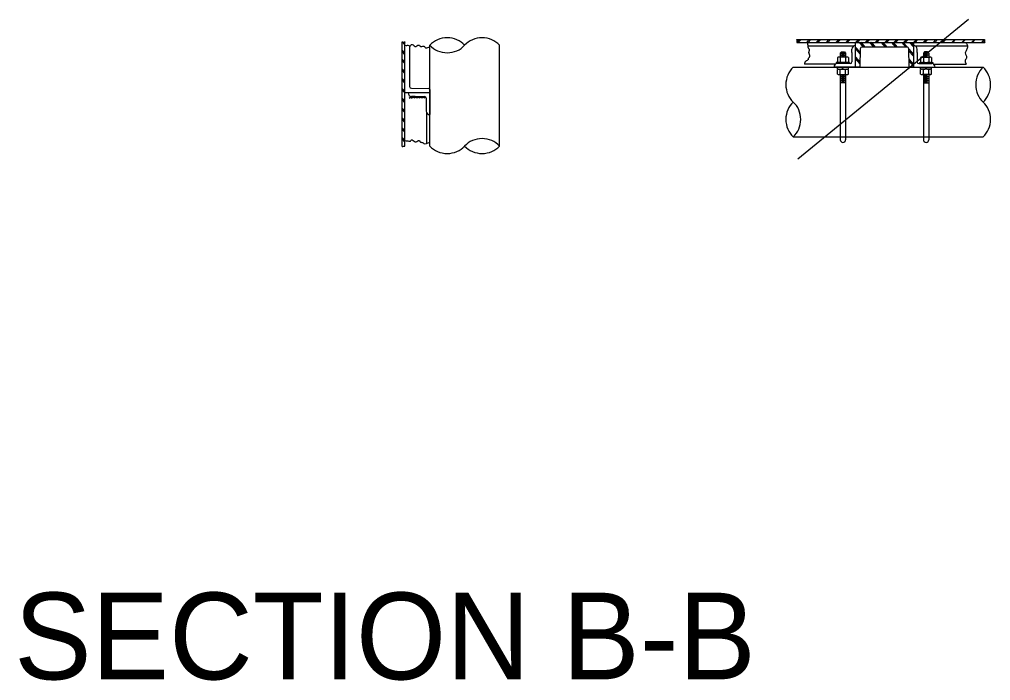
# Model space of a CAD drawing. Extents: x -1216 to -1093, y 810 to 846.
# Drawn here: x -1123.26 to -1117.67, y 813.59 to 817.4 of the extents above; entities that cross this region are included whole.
import ezdxf

# ---------------------------------------------------------------- set-up
doc = ezdxf.new("R2010")
doc.units = 0
doc.layers.add('es_DETAIL', color=7, linetype='Continuous')
doc.layers.add('es_NO-PLOT', color=7, linetype='Continuous')

msp = doc.modelspace()

# ---------------------------------------------------------------- linework, layer by layer
at = {"layer": 'es_DETAIL'}
for p, q in [((-1117.7929, 817.4021), (-1118.7755, 816.596)), ((-1118.7828, 817.2865), (-1117.7013, 817.2865)), ((-1118.7663, 817.2865), (-1118.7813, 817.2715)), ((-1118.7569, 817.2865), (-1118.7736, 817.2698)), ((-1118.7098, 817.2865), (-1118.7264, 817.2698)), ((-1118.7003, 817.2865), (-1118.717, 817.2698)), ((-1118.6532, 817.2865), (-1118.6699, 817.2698)), ((-1118.6438, 817.2865), (-1118.6605, 817.2698)), ((-1118.5967, 817.2865), (-1118.6133, 817.2698)), ((-1118.5872, 817.2865), (-1118.6039, 817.2698)), ((-1118.5401, 817.2865), (-1118.5568, 817.2698)), ((-1118.5307, 817.2865), (-1118.5473, 817.2698)), ((-1118.4836, 817.2865), (-1118.5002, 817.2698)), ((-1118.4741, 817.2865), (-1118.4908, 817.2698)), ((-1118.427, 817.2865), (-1118.4437, 817.2698)), ((-1118.4176, 817.2865), (-1118.4342, 817.2698)), ((-1118.3704, 817.2865), (-1118.3871, 817.2698)), ((-1118.361, 817.2865), (-1118.3777, 817.2698)), ((-1118.3139, 817.2865), (-1118.3306, 817.2698)), ((-1118.3045, 817.2865), (-1118.3211, 817.2698)), ((-1118.2597, 817.2841), (-1118.274, 817.2698)), ((-1118.2479, 817.2865), (-1118.2646, 817.2698)), ((-1118.2063, 817.2865), (-1118.2229, 817.2698)), ((-1118.1968, 817.2865), (-1118.2135, 817.2698)), ((-1118.1497, 817.2865), (-1118.1664, 817.2698)), ((-1118.1403, 817.2865), (-1118.1569, 817.2698)), ((-1118.0932, 817.2865), (-1118.1098, 817.2698)), ((-1118.0837, 817.2865), (-1118.1004, 817.2698)), ((-1118.0366, 817.2865), (-1118.0533, 817.2698)), ((-1118.0272, 817.2865), (-1118.0438, 817.2698)), ((-1117.98, 817.2865), (-1117.9967, 817.2698)), ((-1117.9706, 817.2865), (-1117.9873, 817.2698)), ((-1117.9279, 817.2865), (-1117.9446, 817.2698)), ((-1117.9235, 817.2865), (-1117.9402, 817.2698)), ((-1117.8714, 817.2865), (-1117.888, 817.2698)), ((-1117.8669, 817.2865), (-1117.8836, 817.2698)), ((-1117.8148, 817.2865), (-1117.8315, 817.2698)), ((-1117.8104, 817.2865), (-1117.8271, 817.2698)), ((-1117.7583, 817.2865), (-1117.7749, 817.2698)), ((-1117.7538, 817.2865), (-1117.7705, 817.2698)), ((-1117.7017, 817.2865), (-1117.7184, 817.2698)), ((-1117.701, 817.2828), (-1117.7139, 817.2698)), ((-1121.0552, 816.6702), (-1121.0552, 817.2721)), ((-1121.0552, 817.2721), (-1121.0386, 817.2554)), ((-1121.0552, 817.225), (-1121.0386, 817.2083)), ((-1121.0444, 817.2707), (-1121.0386, 817.2649)), ((-1121.0118, 817.2493), (-1121.0118, 817.0156)), ((-1120.8952, 816.6725), (-1120.8952, 817.2531)), ((-1120.4941, 816.6725), (-1120.4941, 817.2531)), ((-1118.7811, 817.2698), (-1118.4432, 817.2698)), ((-1118.7177, 817.249), (-1118.4535, 817.249)), ((-1118.464, 817.2105), (-1118.464, 817.2312)), ((-1118.4433, 817.2321), (-1118.4172, 817.2022)), ((-1118.4432, 817.1264), (-1118.4432, 817.2698)), ((-1118.4432, 817.2698), (-1118.1099, 817.2698)), ((-1118.4432, 817.2424), (-1118.417, 817.2125)), ((-1118.4229, 817.2703), (-1118.3991, 817.2431)), ((-1118.4166, 817.2328), (-1118.4184, 817.1315)), ((-1118.4138, 817.2703), (-1118.39, 817.2431)), ((-1118.1469, 817.2431), (-1118.4062, 817.2431)), ((-1118.3633, 817.2703), (-1118.3395, 817.2431)), ((-1118.3542, 817.2703), (-1118.3304, 817.2431)), ((-1118.2957, 817.2698), (-1118.2723, 817.2431)), ((-1118.2866, 817.2698), (-1118.2632, 817.2431)), ((-1118.2367, 817.2698), (-1118.2133, 817.2431)), ((-1118.2276, 817.2698), (-1118.2042, 817.2431)), ((-1118.1775, 817.2698), (-1118.1541, 817.2431)), ((-1118.1683, 817.2698), (-1118.145, 817.2431)), ((-1118.1346, 817.1315), (-1118.1364, 817.2328)), ((-1118.1364, 817.2299), (-1118.1099, 817.1996)), ((-1118.1325, 817.2698), (-1118.1099, 817.2439)), ((-1118.1234, 817.2698), (-1118.1099, 817.2543)), ((-1118.1099, 817.2698), (-1117.6996, 817.2698)), ((-1118.1099, 817.2698), (-1118.1099, 817.1264)), ((-1118.0996, 817.249), (-1117.7992, 817.249)), ((-1118.089, 817.2105), (-1118.089, 817.2312)), ((-1121.0552, 817.2155), (-1121.0386, 817.1989)), ((-1121.0552, 817.1739), (-1121.0386, 817.1572)), ((-1118.5475, 817.1818), (-1118.5475, 817.1575)), ((-1118.4926, 817.185), (-1118.5397, 817.185)), ((-1118.5318, 817.1818), (-1118.5318, 817.1575)), ((-1118.5248, 817.2153), (-1118.5317, 817.2083)), ((-1118.5317, 817.2083), (-1118.5005, 817.2083)), ((-1118.5317, 817.2083), (-1118.5317, 817.185)), ((-1118.5317, 817.1967), (-1118.5005, 817.1967)), ((-1118.5248, 817.2153), (-1118.5074, 817.2153)), ((-1118.5248, 817.2025), (-1118.5074, 817.2025)), ((-1118.5248, 817.1909), (-1118.5074, 817.1909)), ((-1118.5074, 817.2153), (-1118.5005, 817.2083)), ((-1118.5005, 817.2083), (-1118.5005, 817.185)), ((-1118.5004, 817.1818), (-1118.5004, 817.1575)), ((-1118.4847, 817.1818), (-1118.4847, 817.1575)), ((-1118.464, 817.2105), (-1118.464, 817.1572)), ((-1118.4433, 817.1749), (-1118.4182, 817.1462)), ((-1118.4432, 817.1852), (-1118.418, 817.1564)), ((-1118.1362, 817.2193), (-1118.1101, 817.1895)), ((-1118.1353, 817.1715), (-1118.1099, 817.1424)), ((-1118.089, 817.2105), (-1118.089, 817.1572)), ((-1118.0684, 817.1818), (-1118.0684, 817.1575)), ((-1118.0605, 817.185), (-1118.0134, 817.185)), ((-1118.0527, 817.1818), (-1118.0527, 817.1575)), ((-1118.0456, 817.2153), (-1118.0526, 817.2083)), ((-1118.0213, 817.2083), (-1118.0526, 817.2083)), ((-1118.0526, 817.2083), (-1118.0526, 817.185)), ((-1118.0213, 817.1967), (-1118.0526, 817.1967)), ((-1118.0283, 817.2153), (-1118.0456, 817.2153)), ((-1118.0283, 817.2025), (-1118.0456, 817.2025)), ((-1118.0283, 817.1909), (-1118.0456, 817.1909)), ((-1118.0283, 817.2153), (-1118.0213, 817.2083)), ((-1118.0213, 817.2083), (-1118.0213, 817.185)), ((-1118.0212, 817.1818), (-1118.0212, 817.1575)), ((-1118.0055, 817.1818), (-1118.0055, 817.1575)), ((-1121.0552, 817.1173), (-1121.0386, 817.1007)), ((-1121.0529, 817.1621), (-1121.0386, 817.1478)), ((-1118.8018, 817.1264), (-1117.7086, 817.1264)), ((-1118.5577, 817.1448), (-1118.7368, 817.1448)), ((-1118.4432, 817.1264), (-1118.5682, 817.1264)), ((-1118.5543, 817.1544), (-1118.5543, 817.1474)), ((-1118.4779, 817.1544), (-1118.5543, 817.1544)), ((-1118.474, 817.1472), (-1118.5482, 817.1472)), ((-1118.5475, 817.1149), (-1118.5475, 817.1266)), ((-1118.5475, 817.1149), (-1118.4847, 817.1149)), ((-1118.5475, 817.0874), (-1118.5475, 817.1117)), ((-1118.5318, 817.0874), (-1118.5318, 817.1117)), ((-1118.5195, 817.1149), (-1118.5127, 817.1266)), ((-1118.5004, 817.0874), (-1118.5004, 817.1117)), ((-1118.4847, 817.1149), (-1118.4847, 817.1266)), ((-1118.4847, 817.0874), (-1118.4847, 817.1117)), ((-1118.4779, 817.1544), (-1118.4779, 817.1474)), ((-1118.4237, 817.1264), (-1118.4432, 817.1264)), ((-1118.1352, 817.1609), (-1118.1101, 817.1323)), ((-1118.1099, 817.1264), (-1118.1294, 817.1264)), ((-1118.079, 817.1472), (-1118.0049, 817.1472)), ((-1118.0751, 817.1544), (-1118.0751, 817.1474)), ((-1118.0751, 817.1544), (-1117.9988, 817.1544)), ((-1118.0684, 817.1149), (-1118.0684, 817.1266)), ((-1118.0055, 817.1149), (-1118.0684, 817.1149)), ((-1118.0684, 817.0874), (-1118.0684, 817.1117)), ((-1118.0527, 817.0874), (-1118.0527, 817.1117)), ((-1118.0336, 817.1149), (-1118.0403, 817.1266)), ((-1118.0212, 817.0874), (-1118.0212, 817.1117)), ((-1118.0055, 817.1149), (-1118.0055, 817.1266)), ((-1118.0055, 817.0874), (-1118.0055, 817.1117)), ((-1117.9988, 817.1544), (-1117.9988, 817.1474)), ((-1117.9954, 817.1448), (-1117.8063, 817.1448)), ((-1121.0552, 817.1079), (-1121.0386, 817.0912)), ((-1121.0552, 817.0608), (-1121.0386, 817.0441)), ((-1118.5397, 817.0842), (-1118.4926, 817.0842)), ((-1118.5317, 817.0842), (-1118.5317, 816.7091)), ((-1118.5005, 817.0725), (-1118.5317, 817.0725)), ((-1118.5005, 817.0609), (-1118.5317, 817.0609)), ((-1118.5074, 817.0784), (-1118.5248, 817.0784)), ((-1118.5074, 817.0667), (-1118.5248, 817.0667)), ((-1118.5161, 817.0725), (-1118.5161, 817.0723)), ((-1118.5005, 817.0842), (-1118.5005, 816.7091)), ((-1118.0134, 817.0842), (-1118.0605, 817.0842)), ((-1118.0526, 817.0842), (-1118.0526, 816.7091)), ((-1118.0526, 817.0725), (-1118.0213, 817.0725)), ((-1118.0526, 817.0609), (-1118.0213, 817.0609)), ((-1118.0456, 817.0784), (-1118.0283, 817.0784)), ((-1118.0456, 817.0667), (-1118.0283, 817.0667)), ((-1118.037, 817.0725), (-1118.037, 817.0723)), ((-1118.0213, 817.0842), (-1118.0213, 816.7091)), ((-1121.0552, 817.0513), (-1121.0386, 817.0347)), ((-1121.0552, 817.0042), (-1121.0386, 816.9876)), ((-1121.0016, 817.0052), (-1120.9003, 817.0033)), ((-1118.5005, 817.0492), (-1118.5317, 817.0492)), ((-1118.5005, 817.0375), (-1118.5317, 817.0375)), ((-1118.5074, 817.055), (-1118.5248, 817.055)), ((-1118.5074, 817.0434), (-1118.5248, 817.0434)), ((-1118.0526, 817.0492), (-1118.0213, 817.0492)), ((-1118.0526, 817.0375), (-1118.0213, 817.0375)), ((-1118.0456, 817.055), (-1118.0283, 817.055)), ((-1118.0456, 817.0434), (-1118.0283, 817.0434)), ((-1121.0552, 816.9948), (-1121.0386, 816.9781)), ((-1121.0552, 816.9477), (-1121.0386, 816.931)), ((-1121.0386, 816.672), (-1121.0386, 816.9786)), ((-1121.0134, 816.9476), (-1121.0034, 816.9576)), ((-1121.0039, 816.9476), (-1120.9939, 816.9576)), ((-1120.9793, 816.9578), (-1121, 816.9578)), ((-1120.9945, 816.9476), (-1120.9845, 816.9576)), ((-1120.9851, 816.9476), (-1120.9751, 816.9576)), ((-1120.9793, 816.9578), (-1120.926, 816.9578)), ((-1120.9757, 816.9476), (-1120.9657, 816.9576)), ((-1120.9662, 816.9476), (-1120.9562, 816.9576)), ((-1120.9568, 816.9476), (-1120.9468, 816.9576)), ((-1120.9474, 816.9476), (-1120.9374, 816.9576)), ((-1120.938, 816.9476), (-1120.928, 816.9576)), ((-1120.9285, 816.9476), (-1120.9202, 816.9559)), ((-1120.916, 816.9478), (-1120.916, 816.8736)), ((-1120.8952, 816.9786), (-1120.8952, 816.8536)), ((-1121.0552, 816.9382), (-1121.0386, 816.9216)), ((-1121.0552, 816.8911), (-1121.0386, 816.8744)), ((-1121.0552, 816.8817), (-1121.0386, 816.865)), ((-1121.0552, 816.8346), (-1121.0386, 816.8179)), ((-1120.9136, 816.8641), (-1120.9136, 816.6874)), ((-1121.0552, 816.8251), (-1121.0386, 816.8085)), ((-1121.0552, 816.778), (-1121.0386, 816.7613)), ((-1121.0552, 816.7686), (-1121.0386, 816.7519)), ((-1121.0552, 816.7214), (-1121.0386, 816.7048)), ((-1118.8018, 816.7253), (-1118.5317, 816.7253)), ((-1118.5317, 816.7253), (-1118.5005, 816.7253)), ((-1118.5005, 816.7253), (-1118.0526, 816.7253)), ((-1118.0526, 816.7253), (-1118.0213, 816.7253)), ((-1118.0213, 816.7253), (-1117.7086, 816.7253)), ((-1121.0552, 816.712), (-1121.0386, 816.6954))]:
    msp.add_line(p, q, dxfattribs=at)
msp.add_lwpolyline([(-1120.8952, 816.9981), (-1120.8952, 816.9786), (-1121.0386, 816.9786), (-1121.0386, 817.2726)], dxfattribs=at)
for centre, radius, start, end in [((-1118.444, 817.2314), 0.02, 87.61, 180), ((-1118.4062, 817.2326), 0.0104, 90, 178.977), ((-1118.1469, 817.2326), 0.0104, 1.023, 90), ((-1118.109, 817.2314), 0.02, 360, 92.39), ((-1118.5397, 817.1737), 0.0113, 45.9647, 134.0353), ((-1118.5161, 817.1423), 0.0425, 68.3259, 111.6741), ((-1118.4926, 817.1737), 0.0113, 45.9647, 134.0353), ((-1118.0605, 817.1737), 0.0113, 45.9647, 134.0353), ((-1118.037, 817.1423), 0.0425, 68.3259, 111.6741), ((-1118.0134, 817.1737), 0.0113, 45.9647, 134.0353), ((-1118.5482, 817.1272), 0.02, 90, 182.3887), ((-1118.5397, 817.1657), 0.0113, 225.9647, 314.0353), ((-1118.5397, 817.1036), 0.0113, 45.9647, 134.0353), ((-1118.5161, 817.1971), 0.0425, 248.3259, 291.6741), ((-1118.5161, 817.0721), 0.0425, 68.3259, 111.6741), ((-1118.4926, 817.1657), 0.0113, 225.9647, 314.0353), ((-1118.4926, 817.1036), 0.0113, 45.9647, 134.0353), ((-1118.474, 817.1572), 0.01, 270, 360), ((-1118.4237, 817.1316), 0.00521, 270, 358.977), ((-1118.1294, 817.1316), 0.00521, 181.023, 270), ((-1118.079, 817.1572), 0.01, 180, 270), ((-1118.0605, 817.1657), 0.0113, 225.9647, 314.0353), ((-1118.0605, 817.1036), 0.0113, 45.9647, 134.0353), ((-1118.037, 817.1971), 0.0425, 248.3259, 291.6741), ((-1118.037, 817.0721), 0.0425, 68.3259, 111.6741), ((-1118.0134, 817.1657), 0.0113, 225.9647, 314.0353), ((-1118.0134, 817.1036), 0.0113, 45.9647, 134.0353), ((-1118.0049, 817.1272), 0.02, 357.6113, 90), ((-1118.5397, 817.0955), 0.0113, 225.9647, 314.0353), ((-1118.5161, 817.1269), 0.0425, 248.3259, 291.6741), ((-1118.4926, 817.0955), 0.0113, 225.9647, 314.0353), ((-1118.0605, 817.0955), 0.0113, 225.9647, 314.0353), ((-1118.037, 817.1269), 0.0425, 248.3259, 291.6741), ((-1118.0134, 817.0955), 0.0113, 225.9647, 314.0353), ((-1121.0014, 817.0156), 0.0104, 180, 268.977), ((-1120.9004, 816.9981), 0.00521, 360, 88.977), ((-1121.0001, 816.9778), 0.02, 177.61, 270), ((-1120.926, 816.9478), 0.01, 360, 90), ((-1120.896, 816.8736), 0.02, 180, 272.3887), ((-1118.5161, 816.7091), 0.0156, 180, 0), ((-1118.0369, 816.7091), 0.0156, 180, 0)]:
    msp.add_arc(centre, radius, start, end, dxfattribs=at)
for centre, major_axis in [((-1120.7949, 817.1797), (-0.1293, 0)), ((-1120.5944, 817.1797), (-0.1293, 0)), ((-1120.7949, 817.3266), (0.1293, 0)), ((-1118.7284, 817.0261), (0, -0.1293)), ((-1117.6351, 817.0261), (0, -0.1293)), ((-1117.782, 817.0261), (0, 0.1293)), ((-1118.7284, 816.8256), (0, -0.1293)), ((-1118.8753, 816.8256), (0, 0.1293)), ((-1117.782, 816.8256), (0, 0.1293)), ((-1120.7949, 816.7459), (0.1293, 0)), ((-1120.5944, 816.5991), (-0.1293, 0)), ((-1120.5944, 816.7459), (0.1293, 0))]:
    msp.add_ellipse(centre, major_axis=major_axis, ratio=0.9, start_param=3.82478, end_param=5.599997, dxfattribs=at)
for points in [[(-1118.7828, 817.2865), (-1118.782, 817.2782), (-1118.7811, 817.2698)], [(-1117.7013, 817.2863), (-1117.7009, 817.2822), (-1117.7007, 817.2802), (-1117.7005, 817.2781), (-1117.6996, 817.2697)], [(-1121.0552, 816.6702), (-1121.047, 816.671), (-1121.0386, 816.672)]]:
    msp.add_spline(points, degree=3, dxfattribs=at)
for points, degree in [([(-1121.0552, 817.2721), (-1121.0522, 817.2739), (-1121.0505, 817.2699), (-1121.0483, 817.2728), (-1121.0454, 817.2686), (-1121.0419, 817.274), (-1121.0395, 817.271), (-1121.0386, 817.2726)], 2), ([(-1121.0384, 817.253), (-1121.0348, 817.2507), (-1121.0241, 817.2516), (-1121.0246, 817.2547), (-1121.0097, 817.2471), (-1121.0045, 817.2533), (-1120.9979, 817.2623), (-1120.9847, 817.2477), (-1120.9741, 817.2439), (-1120.9646, 817.2542), (-1120.9541, 817.2557), (-1120.9522, 817.2418), (-1120.9173, 817.2535), (-1120.9256, 817.23), (-1120.8952, 817.2441)], 3), ([(-1118.7184, 817.2697), (-1118.7207, 817.266), (-1118.7199, 817.2553), (-1118.7167, 817.2558), (-1118.7189, 817.2409), (-1118.7115, 817.2307), (-1118.7092, 817.2291), (-1118.7128, 817.2159), (-1118.7142, 817.2103), (-1118.7094, 817.1996), (-1118.7076, 817.1853), (-1118.7189, 817.175), (-1118.7133, 817.17), (-1118.7381, 817.1572), (-1118.7368, 817.1448)], 2), ([(-1117.808, 817.2698), (-1117.8004, 817.2596), (-1117.7977, 817.2452), (-1117.8019, 817.2269), (-1117.816, 817.2071), (-1117.8048, 817.1975), (-1117.8004, 817.1716), (-1117.819, 817.1657), (-1117.8063, 817.1448)], 3), ([(-1121.0384, 816.7034), (-1121.0348, 816.7011), (-1121.0241, 816.7019), (-1121.0246, 816.7051), (-1121.0097, 816.6974), (-1121.0045, 816.7036), (-1120.9979, 816.7126), (-1120.9847, 816.698), (-1120.9741, 816.6942), (-1120.9646, 816.7045), (-1120.9541, 816.706), (-1120.9522, 816.6921), (-1120.9301, 816.6945), (-1120.9261, 816.6801), (-1120.8952, 816.6948)], 3)]:
    msp.add_open_spline(points, degree=degree, dxfattribs=at)

# ---------------------------------------------------------------- texts
at = {"layer": 'es_NO-PLOT'}
msp.add_text('SECTION B-B', height=0.49987, dxfattribs=at).set_placement((-1123.2892, 813.5991))

doc.saveas('drawing.dxf')
